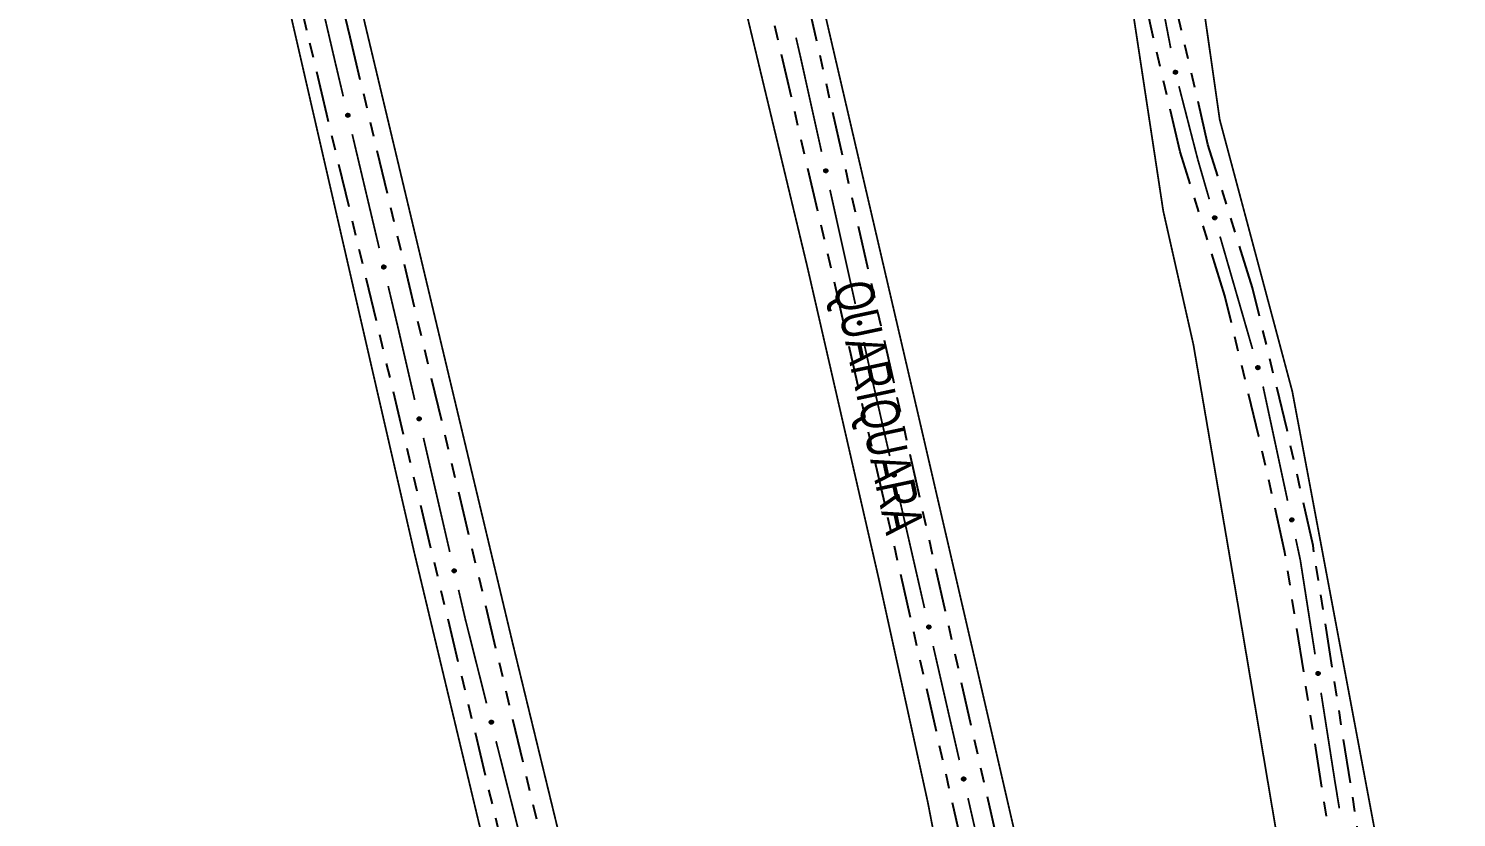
# Model space of a CAD drawing. Extents: x 212200 to 214553, y 4880545 to 4882659.
# Drawn here: x 213276.2 to 213422.7, y 4881855.7 to 4881936.7 of the extents above; entities that cross this region are included whole.
import ezdxf

# ---------------------------------------------------------------- set-up
doc = ezdxf.new("R2010")
doc.units = 0
doc.header["$LTSCALE"] = 1.5
doc.header["$MEASUREMENT"] = 0
doc.linetypes.add('TRACO_12', pattern=[2.5, 2, -0.5])
doc.linetypes.add('TRACO_25', pattern=[8, 3, -1, 1, -1, 1, -1])
for name, color, linetype in [('RU-QUADRA', 210, 'CONTINUOUS'), ('SV-EIXO-RUA-N-PAV', 6, 'CONTINUOUS'), ('SV-RUA-NAO-PAV', 7, 'CONTINUOUS'), ('SV-TXT-RUA-N-PAV', 7, 'CONTINUOUS')]:
    doc.layers.add(name, color=color, linetype=linetype)
doc.styles.add('ARIAL', font='ARIAL.SHX')

msp = doc.modelspace()

# ---------------------------------------------------------------- linework, layer by layer
at = {"layer": 'RU-QUADRA', "linetype": 'Continuous', "const_width": 0.18, "flags": 128}
msp.add_lwpolyline([(213589.483479, 4882129.917046), (213611.222499, 4882076.068097), (213645.127392, 4881970.364606), (213677.320817, 4881867.484334), (213699.574662, 4881811.211047), (213523.77, 4881775.09), (213487.36, 4881768.02), (213476.5, 4881765.91), (213448.68, 4881760.51), (213438.9, 4881758.61), (213426.44, 4881757.34), (213420.13, 4881796.67), (213418.11, 4881834.36), (213405.88, 4881899.45), (213398.99, 4881925.25), (213398.44, 4881927.31), (213392.77, 4881966.88), (213383.49, 4882024.07), (213380.17, 4882042.2), (213377.26, 4882058.16), (213375.61, 4882067.16), (213369.86, 4882089.67), (213429.802243, 4882111.445881)], dxfattribs=at)
at = {"layer": 'RU-QUADRA', "linetype": 'TRACO_12', "const_width": 0.18, "flags": 128}
for points in [[(213344.778858, 4881366.276218), (213378.799979, 4881374.044821), (213396.852874, 4881374.817639), (213478.953712, 4881379.8545), (213474.924223, 4881403.024061), (213469.887362, 4881436.771031), (213458.302581, 4881503.257599), (213447.725172, 4881582.840006), (213445.041887, 4881600.656325), (213445.947015, 4881606.268115), (213445.584964, 4881615.500416), (213443.050607, 4881628.172201), (213439.430097, 4881641.206037), (213436.352663, 4881654.511412), (213432.913179, 4881676.415497), (213424.04, 4881720.13), (213420.06, 4881746.92), (213416.62, 4881769.64), (213413.91, 4881786.3), (213411.55, 4881800.33), (213411.19, 4881811.19), (213409.741914, 4881822.774616), (213409.02, 4881829.83), (213406.81, 4881839.02), (213400.09, 4881878.83), (213395.74, 4881904.23), (213392.64, 4881917.97), (213389.95, 4881935.66), (213384.95, 4881968.42), (213379.07, 4882006.96), (213374.51, 4882036.01), (213370.41, 4882056.76), (213364.068246, 4882088.857105), (213326.173552, 4882079.914974), (213344.45, 4881998.51), (213356.54, 4881944.19), (213367.46, 4881897.23), (213373.36, 4881871.74), (213382.04, 4881834.04), (213383.15, 4881828.27), (213375.44, 4881824.4), (213367.96, 4881822.45), (213351.54, 4881818.46), (213345.05, 4881817.69), (213342.628249, 4881816.344882), (213341.223762, 4881814.35693), (213342.83, 4881805.84), (213357.5, 4881752.05), (213364.62, 4881726.72), (213382.045012, 4881666.64012), (213390.19116, 4881636.318349), (213401.414741, 4881597.759917), (213405.397302, 4881591.967101), (213408.941341, 4881583.847378), (213407.430283, 4881579.314203), (213301.152511, 4881554.633584), (213317.361297, 4881478.650507), (213322.418793, 4881457.280693)], [(213330.211244, 4881822.607145), (213315.8, 4881882.9), (213300.36, 4881950.1), (213296.01, 4881967.53), (213284.6, 4882016.05), (213272.795043, 4882067.308442), (213249.59873, 4882063.602054), (213224.35807, 4882059.569014), (213234.15, 4882016.92), (213241.13, 4881986.55), (213248.15, 4881956.7), (213255.98, 4881923.41), (213260.66, 4881903.55), (213270.48, 4881861.82), (213284.35493, 4881810.047881), (213305.973968, 4881815.968968)]]:
    msp.add_lwpolyline(points, close=True, dxfattribs=at)
at = {"layer": 'RU-QUADRA', "linetype": 'Continuous', "const_width": 0.18, "flags": 128}
msp.add_lwpolyline([(213317.490828, 4882078.238887), (213327.85, 4882035.26), (213330.85, 4882022.05), (213334.22, 4882007.61), (213336.97, 4881995.77), (213347.94, 4881946.37), (213356.11, 4881912.29), (213363.43, 4881880.32), (213368.5, 4881857.22), (213371.04, 4881843.98), (213370.76, 4881833.56), (213340.618665, 4881826.51971), (213335.83, 4881832.72), (213325.97, 4881873.28), (213310.76, 4881937.08), (213299.21, 4881987.68), (213296.45, 4881999.04), (213292.95, 4882013.45), (213289.84, 4882026.22), (213278.68, 4882068.25), (213304.55, 4882075.91)], close=True, dxfattribs=at)
at = {"layer": 'SV-EIXO-RUA-N-PAV', "const_width": 0.18}
for points in [[(213305.779821, 4881941.399981), (213307.594859, 4881933.608599)], [(213392.021277, 4881941.854685), (213393.406435, 4881934.665053)], [(213354.967554, 4881935.741331), (213355.192148, 4881934.766878)], [(213355.192148, 4881934.766878), (213355.416285, 4881933.794414)], [(213307.594859, 4881933.608599), (213307.720586, 4881933.068894)], [(213307.720586, 4881933.068894), (213308.514099, 4881929.71566)], [(213355.416285, 4881933.794414), (213357.583333, 4881924.029953)], [(213394.251692, 4881930.757188), (213395.996778, 4881923.9782)], [(213309.435225, 4881925.823164), (213312.1986, 4881914.145674)], [(213395.996778, 4881923.9782), (213396.191489, 4881923.22182)], [(213396.191489, 4881923.22182), (213397.361935, 4881919.168466)], [(213358.449975, 4881920.124965), (213361.049902, 4881908.410001)], [(213398.471635, 4881915.325477), (213401.800736, 4881903.79651)], [(213313.119725, 4881910.253178), (213314.04085, 4881906.360681)], [(213314.04085, 4881906.360681), (213314.161425, 4881905.851156)], [(213314.161425, 4881905.851156), (213315.842565, 4881898.566215)], [(213361.916544, 4881904.505013), (213362.133205, 4881903.528766)], [(213362.133205, 4881903.528766), (213362.348391, 4881902.559161)], [(213362.348391, 4881902.559161), (213364.579886, 4881892.804339)], [(213402.883957, 4881899.946864), (213405.402215, 4881888.214074)], [(213316.742003, 4881894.66865), (213319.440317, 4881882.975956)], [(213365.471878, 4881888.905063), (213367.924853, 4881878.182055)], [(213406.241634, 4881884.303143), (213406.661343, 4881882.347678)], [(213406.661343, 4881882.347678), (213406.705749, 4881882.140788)], [(213406.705749, 4881882.140788), (213408.216851, 4881872.469733)], [(213320.339755, 4881879.078391), (213321.014334, 4881876.155218)], [(213367.924853, 4881878.182055), (213368.057184, 4881877.603581)], [(213368.057184, 4881877.603581), (213368.147872, 4881877.207241)], [(213321.014334, 4881876.155218), (213321.017801, 4881876.140191)], [(213321.017801, 4881876.140191), (213323.213019, 4881867.42792)], [(213369.040068, 4881873.308012), (213371.716658, 4881861.610325)], [(213408.834359, 4881868.517685), (213410.223751, 4881859.625577)], [(213324.190346, 4881863.549153), (213327.122327, 4881851.912853)], [(213410.223751, 4881859.625577), (213410.254866, 4881859.426437)], [(213410.254866, 4881859.426437), (213410.707284, 4881856.664806)], [(213372.608854, 4881857.711096), (213373.501051, 4881853.811867)]]:
    msp.add_lwpolyline(points, dxfattribs=at)
at = {"layer": 'SV-EIXO-RUA-N-PAV'}
for points in [[(213393.955349, 4881932.349928), (213393.99781, 4881932.325657), (213394.02934, 4881932.296115), (213394.048546, 4881932.263906), (213394.058097, 4881932.231018), (213394.064078, 4881932.196272), (213394.062379, 4881932.159911), (213394.051554, 4881932.119971), (213394.027506, 4881932.077206), (213393.99512, 4881932.046895), (213393.96455, 4881932.026376), (213393.93083, 4881932.014443), (213393.896979, 4881932.009198), (213393.859267, 4881932.012212), (213393.818899, 4881932.023577), (213393.776482, 4881932.048799), (213393.745769, 4881932.077974), (213393.72801, 4881932.109615), (213393.716228, 4881932.143591), (213393.710547, 4881932.179137), (213393.712421, 4881932.214821), (213393.723937, 4881932.255444), (213393.749386, 4881932.29698), (213393.778134, 4881932.327944), (213393.809518, 4881932.346143), (213393.843228, 4881932.356989), (213393.878005, 4881932.363412), (213393.914628, 4881932.363226), (213393.955349, 4881932.349928)], [(213309.048697, 4881927.93458), (213309.090675, 4881927.909482), (213309.12162, 4881927.879328), (213309.140192, 4881927.846749), (213309.149096, 4881927.813681), (213309.154395, 4881927.778824), (213309.151985, 4881927.742503), (213309.14038, 4881927.702783), (213309.115499, 4881927.660497), (213309.082525, 4881927.630827), (213309.051559, 4881927.61091), (213309.017612, 4881927.59964), (213308.983665, 4881927.59506), (213308.946019, 4881927.598811), (213308.905881, 4881927.610965), (213308.863966, 4881927.637013), (213308.833831, 4881927.666783), (213308.816695, 4881927.698767), (213308.805581, 4881927.732967), (213308.800597, 4881927.768617), (213308.803169, 4881927.804257), (213308.815479, 4881927.844647), (213308.841736, 4881927.885677), (213308.871086, 4881927.916072), (213308.90282, 4881927.933653), (213308.936736, 4881927.943837), (213308.971632, 4881927.949577), (213309.008244, 4881927.948673), (213309.048697, 4881927.93458)], [(213358.09299, 4881922.241576), (213358.134613, 4881922.215894), (213358.165134, 4881922.185311), (213358.183248, 4881922.152475), (213358.19169, 4881922.119286), (213358.196501, 4881922.084359), (213358.193583, 4881922.048075), (213358.181424, 4881922.008521), (213358.155955, 4881921.966587), (213358.12257, 4881921.93738), (213358.091329, 4881921.917898), (213358.057228, 4881921.907103), (213358.023219, 4881921.902998), (213357.98563, 4881921.907275), (213357.945666, 4881921.919988), (213357.904119, 4881921.946619), (213357.874403, 4881921.976808), (213357.857715, 4881922.009028), (213357.84708, 4881922.04338), (213357.842595, 4881922.079096), (213357.845665, 4881922.114697), (213357.858538, 4881922.154911), (213357.885366, 4881922.19557), (213357.915137, 4881922.225552), (213357.947114, 4881922.242687), (213357.98117, 4881922.252396), (213358.016142, 4881922.257648), (213358.052738, 4881922.256234), (213358.09299, 4881922.241576)], [(213397.982684, 4881917.415551), (213398.025835, 4881917.392529), (213398.058213, 4881917.363918), (213398.07835, 4881917.332283), (213398.088855, 4881917.299688), (213398.095846, 4881917.265131), (213398.095208, 4881917.228735), (213398.085552, 4881917.188497), (213398.062761, 4881917.145049), (213398.031272, 4881917.113807), (213398.001314, 4881917.092405), (213397.967956, 4881917.079494), (213397.934272, 4881917.073265), (213397.896488, 4881917.075178), (213397.855806, 4881917.085361), (213397.812672, 4881917.109336), (213397.781122, 4881917.137603), (213397.762448, 4881917.168713), (213397.74968, 4881917.202331), (213397.742966, 4881917.237696), (213397.743798, 4881917.273419), (213397.754125, 4881917.314361), (213397.778352, 4881917.356621), (213397.806185, 4881917.388411), (213397.837025, 4881917.407517), (213397.870405, 4881917.419341), (213397.90498, 4881917.426775), (213397.941592, 4881917.427657), (213397.982684, 4881917.415551)], [(213312.733198, 4881912.364594), (213312.775175, 4881912.339497), (213312.806121, 4881912.309342), (213312.824692, 4881912.276763), (213312.833597, 4881912.243695), (213312.838896, 4881912.208839), (213312.836485, 4881912.172517), (213312.82488, 4881912.132797), (213312.799999, 4881912.090511), (213312.767025, 4881912.060841), (213312.73606, 4881912.040925), (213312.702112, 4881912.029654), (213312.668165, 4881912.025074), (213312.630519, 4881912.028825), (213312.590382, 4881912.040979), (213312.548467, 4881912.067027), (213312.518331, 4881912.096798), (213312.501196, 4881912.128781), (213312.490081, 4881912.162981), (213312.485098, 4881912.198631), (213312.48767, 4881912.234271), (213312.499979, 4881912.274662), (213312.526237, 4881912.315691), (213312.555586, 4881912.346086), (213312.587321, 4881912.363667), (213312.621237, 4881912.373851), (213312.656133, 4881912.379591), (213312.692745, 4881912.378688), (213312.733198, 4881912.364594)], [(213361.559559, 4881906.621624), (213361.601182, 4881906.595942), (213361.631703, 4881906.565359), (213361.649817, 4881906.532524), (213361.658259, 4881906.499334), (213361.66307, 4881906.464407), (213361.660152, 4881906.428123), (213361.647993, 4881906.388569), (213361.622524, 4881906.346635), (213361.589139, 4881906.317428), (213361.557898, 4881906.297946), (213361.523796, 4881906.287151), (213361.489788, 4881906.283046), (213361.452199, 4881906.287323), (213361.412235, 4881906.300036), (213361.370688, 4881906.326668), (213361.340972, 4881906.356856), (213361.324284, 4881906.389076), (213361.313649, 4881906.423428), (213361.309164, 4881906.459144), (213361.312234, 4881906.494745), (213361.325107, 4881906.534959), (213361.351935, 4881906.575618), (213361.381706, 4881906.6056), (213361.413683, 4881906.622735), (213361.447739, 4881906.632444), (213361.482711, 4881906.637696), (213361.519307, 4881906.636282), (213361.559559, 4881906.621624)], [(213402.421485, 4881902.043595), (213402.464636, 4881902.020572), (213402.497014, 4881901.991962), (213402.517151, 4881901.960326), (213402.527656, 4881901.927731), (213402.534647, 4881901.893174), (213402.534009, 4881901.856779), (213402.524353, 4881901.816541), (213402.501562, 4881901.773092), (213402.470074, 4881901.74185), (213402.440115, 4881901.720449), (213402.406758, 4881901.707538), (213402.373074, 4881901.701309), (213402.33529, 4881901.703222), (213402.294608, 4881901.713405), (213402.251473, 4881901.73738), (213402.219923, 4881901.765646), (213402.201249, 4881901.796757), (213402.188482, 4881901.830374), (213402.181767, 4881901.86574), (213402.182599, 4881901.901463), (213402.192926, 4881901.942405), (213402.217153, 4881901.984665), (213402.244986, 4881902.016454), (213402.275827, 4881902.03556), (213402.309206, 4881902.047385), (213402.343781, 4881902.054818), (213402.380394, 4881902.0557), (213402.421485, 4881902.043595)], [(213316.367238, 4881896.782186), (213316.409075, 4881896.756855), (213316.439852, 4881896.726529), (213316.458242, 4881896.693847), (213316.466962, 4881896.66073), (213316.472067, 4881896.625845), (213316.469454, 4881896.589537), (213316.457628, 4881896.549883), (213316.432512, 4881896.507736), (213316.399374, 4881896.478249), (213316.368297, 4881896.458506), (213316.334288, 4881896.447425), (213316.300316, 4881896.443033), (213316.262691, 4881896.446994), (213316.222622, 4881896.459371), (213316.180853, 4881896.485652), (213316.150884, 4881896.51559), (213316.133926, 4881896.547669), (213316.123003, 4881896.58193), (213316.118218, 4881896.617607), (213316.120988, 4881896.653233), (213316.133522, 4881896.693554), (213316.160008, 4881896.734436), (213316.189526, 4881896.764668), (213316.221358, 4881896.782071), (213316.25533, 4881896.792066), (213316.290258, 4881896.797612), (213316.326864, 4881896.796505), (213316.367238, 4881896.782186)], [(213365.10115, 4881891.019311), (213365.142939, 4881890.9939), (213365.173658, 4881890.963515), (213365.191986, 4881890.930798), (213365.200642, 4881890.897665), (213365.205681, 4881890.862769), (213365.202998, 4881890.826467), (213365.191097, 4881890.786835), (213365.1659, 4881890.744736), (213365.132706, 4881890.715313), (213365.101592, 4881890.695629), (213365.067561, 4881890.684613), (213365.03358, 4881890.680286), (213364.995964, 4881890.684319), (213364.955918, 4881890.696773), (213364.914199, 4881890.723134), (213364.884287, 4881890.753129), (213364.867391, 4881890.785239), (213364.856533, 4881890.819521), (213364.851816, 4881890.855208), (213364.854655, 4881890.890828), (213364.867266, 4881890.931125), (213364.893829, 4881890.971957), (213364.923405, 4881891.002132), (213364.95527, 4881891.019474), (213364.989262, 4881891.029405), (213365.0242, 4881891.034884), (213365.060804, 4881891.033707), (213365.10115, 4881891.019311)], [(213405.899402, 4881886.422191), (213405.940845, 4881886.396219), (213405.971152, 4881886.365424), (213405.989037, 4881886.332463), (213405.997247, 4881886.299216), (213406.001815, 4881886.264256), (213405.998645, 4881886.227993), (213405.98621, 4881886.188525), (213405.960449, 4881886.146769), (213405.926862, 4881886.117795), (213405.895486, 4881886.098532), (213405.86131, 4881886.087975), (213405.827274, 4881886.084106), (213405.789715, 4881886.088645), (213405.749841, 4881886.101637), (213405.708481, 4881886.128556), (213405.678975, 4881886.158951), (213405.662513, 4881886.191287), (213405.652117, 4881886.225712), (213405.647881, 4881886.261459), (213405.651199, 4881886.297037), (213405.664351, 4881886.337161), (213405.691462, 4881886.377631), (213405.721441, 4881886.407406), (213405.753537, 4881886.424318), (213405.787659, 4881886.433789), (213405.822668, 4881886.438797), (213405.859253, 4881886.437128), (213405.899402, 4881886.422191)], [(213319.96499, 4881881.191927), (213320.006827, 4881881.166596), (213320.037604, 4881881.13627), (213320.055994, 4881881.103588), (213320.064714, 4881881.070471), (213320.069819, 4881881.035586), (213320.067206, 4881880.999278), (213320.05538, 4881880.959624), (213320.030264, 4881880.917477), (213319.997126, 4881880.88799), (213319.966049, 4881880.868247), (213319.93204, 4881880.857166), (213319.898068, 4881880.852774), (213319.860443, 4881880.856735), (213319.820374, 4881880.869112), (213319.778605, 4881880.895393), (213319.748636, 4881880.925331), (213319.731678, 4881880.957409), (213319.720755, 4881880.99167), (213319.71597, 4881881.027348), (213319.71874, 4881881.062973), (213319.731274, 4881881.103294), (213319.75776, 4881881.144177), (213319.787278, 4881881.174409), (213319.81911, 4881881.191812), (213319.853082, 4881881.201807), (213319.88801, 4881881.207353), (213319.924616, 4881881.206246), (213319.96499, 4881881.191927)], [(213368.66923, 4881875.42224), (213368.71102, 4881875.396831), (213368.741741, 4881875.366448), (213368.76007, 4881875.333732), (213368.768728, 4881875.300599), (213368.773769, 4881875.265704), (213368.771088, 4881875.229402), (213368.759188, 4881875.189769), (213368.733994, 4881875.147669), (213368.700801, 4881875.118244), (213368.669688, 4881875.098558), (213368.635658, 4881875.08754), (213368.601678, 4881875.083212), (213368.564061, 4881875.087243), (213368.524015, 4881875.099694), (213368.482295, 4881875.126053), (213368.452381, 4881875.156046), (213368.435483, 4881875.188156), (213368.424623, 4881875.222437), (213368.419904, 4881875.258124), (213368.422741, 4881875.293744), (213368.43535, 4881875.334042), (213368.461912, 4881875.374875), (213368.491486, 4881875.405052), (213368.52335, 4881875.422396), (213368.557341, 4881875.432328), (213368.592279, 4881875.437809), (213368.628883, 4881875.436634), (213368.66923, 4881875.42224)], [(213408.612185, 4881870.652661), (213408.652097, 4881870.624394), (213408.68062, 4881870.591938), (213408.696618, 4881870.558021), (213408.702939, 4881870.524363), (213408.705529, 4881870.489202), (213408.700318, 4881870.453175), (213408.685677, 4881870.414471), (213408.657602, 4881870.374235), (213408.622434, 4881870.347201), (213408.590021, 4881870.329738), (213408.555305, 4881870.321126), (213408.521105, 4881870.319183), (213408.483862, 4881870.325833), (213408.444784, 4881870.341053), (213408.405007, 4881870.370262), (213408.377263, 4881870.402273), (213408.362651, 4881870.435485), (213408.354213, 4881870.470442), (213408.352, 4881870.506371), (213408.357319, 4881870.541705), (213408.372714, 4881870.581023), (213408.402064, 4881870.6199), (213408.433675, 4881870.647936), (213408.466673, 4881870.663011), (213408.501275, 4881870.670543), (213408.53651, 4881870.673569), (213408.572943, 4881870.669839), (213408.612185, 4881870.652661)], [(213323.773321, 4881865.654759), (213323.815658, 4881865.63027), (213323.847036, 4881865.600567), (213323.866077, 4881865.56826), (213323.875458, 4881865.535324), (213323.881261, 4881865.500548), (213323.879376, 4881865.464195), (213323.868347, 4881865.424312), (213323.84408, 4881865.38167), (213323.811539, 4881865.351526), (213323.780864, 4881865.331164), (213323.747084, 4881865.319404), (213323.713206, 4881865.314333), (213323.67551, 4881865.31754), (213323.635201, 4881865.329112), (213323.592914, 4881865.35455), (213323.562351, 4881865.383882), (213323.544754, 4881865.415614), (213323.533147, 4881865.44965), (213323.527648, 4881865.485224), (213323.529704, 4881865.520898), (213323.541428, 4881865.561462), (213323.567089, 4881865.602867), (213323.595996, 4881865.633684), (213323.627473, 4881865.651721), (213323.661238, 4881865.662395), (213323.696048, 4881865.668639), (213323.732669, 4881865.668265), (213323.773321, 4881865.654759)], [(213372.238015, 4881859.825325), (213372.279806, 4881859.799916), (213372.310526, 4881859.769533), (213372.328855, 4881859.736817), (213372.337514, 4881859.703684), (213372.342554, 4881859.668789), (213372.339874, 4881859.632486), (213372.327974, 4881859.592854), (213372.30278, 4881859.550753), (213372.269587, 4881859.521328), (213372.238474, 4881859.501643), (213372.204444, 4881859.490625), (213372.170464, 4881859.486296), (213372.132847, 4881859.490328), (213372.092801, 4881859.502779), (213372.05108, 4881859.529137), (213372.021167, 4881859.559131), (213372.004269, 4881859.591241), (213371.993409, 4881859.625522), (213371.98869, 4881859.661209), (213371.991527, 4881859.696829), (213372.004136, 4881859.737126), (213372.030697, 4881859.77796), (213372.060271, 4881859.808136), (213372.092136, 4881859.82548), (213372.126127, 4881859.835412), (213372.161064, 4881859.840893), (213372.197668, 4881859.839718), (213372.238015, 4881859.825325)]]:
    msp.add_lwpolyline(points, close=True, dxfattribs=at)
for points in [[(213393.710547, 4881932.179137), (213393.745769, 4881932.077974)], [(213393.712421, 4881932.214821), (213393.776482, 4881932.048799)], [(213393.713182, 4881932.192934), (213393.759053, 4881932.069478)], [(213393.721856, 4881932.230393), (213393.795307, 4881932.043585)], [(213393.723937, 4881932.255444), (213393.818899, 4881932.023577)], [(213393.7391, 4881932.272875), (213393.837829, 4881932.020715)], [(213393.749386, 4881932.29698), (213393.859267, 4881932.012212)], [(213393.763331, 4881932.310111), (213393.875928, 4881932.015024)], [(213393.778134, 4881932.327944), (213393.896979, 4881932.009198)], [(213393.793946, 4881932.333491), (213393.912667, 4881932.014618)], [(213393.809518, 4881932.346143), (213393.93083, 4881932.014443)], [(213393.826603, 4881932.348943), (213393.944721, 4881932.021461)], [(213393.843228, 4881932.356989), (213393.96455, 4881932.026376)], [(213393.862622, 4881932.356806), (213393.980322, 4881932.041898)], [(213393.878005, 4881932.363412), (213393.99512, 4881932.046895)], [(213393.897359, 4881932.358703), (213394.010597, 4881932.066599)], [(213393.914628, 4881932.363226), (213394.027506, 4881932.077206)], [(213393.933456, 4881932.355314), (213394.03683, 4881932.101532)], [(213393.955349, 4881932.349928), (213394.051554, 4881932.119971)], [(213393.977941, 4881932.335768), (213394.054715, 4881932.146998)], [(213393.99781, 4881932.325657), (213394.062379, 4881932.159911)], [(213394.015857, 4881932.308894), (213394.060066, 4881932.186419)], [(213394.02934, 4881932.296115), (213394.064078, 4881932.196272)], [(213308.800597, 4881927.768617), (213308.833831, 4881927.666783)], [(213308.803169, 4881927.804257), (213308.863966, 4881927.637013)], [(213308.803501, 4881927.78236), (213308.846945, 4881927.658029)], [(213308.812908, 4881927.819641), (213308.882686, 4881927.631431)], [(213308.815479, 4881927.844647), (213308.905881, 4881927.610965)], [(213308.830981, 4881927.861778), (213308.924751, 4881927.607733)], [(213308.841736, 4881927.885677), (213308.946019, 4881927.598811)], [(213308.855936, 4881927.898532), (213308.962732, 4881927.601296)], [(213308.871086, 4881927.916072), (213308.983665, 4881927.59506)], [(213308.887004, 4881927.921308), (213308.999455, 4881927.600171)], [(213308.90282, 4881927.933653), (213309.017612, 4881927.59964)], [(213308.919957, 4881927.936117), (213309.031638, 4881927.606385)], [(213308.936736, 4881927.943837), (213309.051559, 4881927.61091)], [(213308.956123, 4881927.943273), (213309.067632, 4881927.62612)], [(213308.971632, 4881927.949577), (213309.082525, 4881927.630827)], [(213308.99089, 4881927.94449), (213309.098385, 4881927.650224)], [(213309.008244, 4881927.948673), (213309.115499, 4881927.660497)], [(213309.026914, 4881927.940395), (213309.125297, 4881927.684637)], [(213309.048697, 4881927.93458), (213309.14038, 4881927.702783)], [(213309.071007, 4881927.91998), (213309.144069, 4881927.729743)], [(213309.090675, 4881927.909482), (213309.151985, 4881927.742503)], [(213309.10839, 4881927.892369), (213309.150192, 4881927.769051)], [(213309.12162, 4881927.879328), (213309.154395, 4881927.778824)], [(213357.885366, 4881922.19557), (213357.98563, 4881921.907275)], [(213357.899744, 4881922.208225), (213358.002376, 4881921.909526)], [(213357.915137, 4881922.225552), (213358.023219, 4881921.902998)], [(213357.931127, 4881922.230565), (213358.03908, 4881921.907888)], [(213357.947114, 4881922.242687), (213358.057228, 4881921.907103)], [(213357.964283, 4881922.244912), (213358.071346, 4881921.913651)], [(213357.98117, 4881922.252396), (213358.091329, 4881921.917898)], [(213358.000546, 4881922.251562), (213358.107612, 4881921.932882)], [(213358.016142, 4881922.257648), (213358.12257, 4881921.93738)], [(213358.035327, 4881922.252293), (213358.1387, 4881921.956554)], [(213358.052738, 4881922.256234), (213358.155955, 4881921.966587)], [(213358.071291, 4881922.247695), (213358.16609, 4881921.990587)], [(213358.09299, 4881922.241576), (213358.181424, 4881922.008521)], [(213358.115094, 4881922.226666), (213358.18549, 4881922.035426)], [(213358.134613, 4881922.215894), (213358.193583, 4881922.048075)], [(213358.152087, 4881922.198535), (213358.192161, 4881922.074645)], [(213358.165134, 4881922.185311), (213358.196501, 4881922.084359)], [(213357.842595, 4881922.079096), (213357.874403, 4881921.976808)], [(213357.845665, 4881922.114697), (213357.904119, 4881921.946619)], [(213357.845691, 4881922.092798), (213357.887393, 4881921.967871)], [(213357.855617, 4881922.129944), (213357.922758, 4881921.940777)], [(213357.858538, 4881922.154911), (213357.945666, 4881921.919988)], [(213357.874277, 4881922.171823), (213357.964489, 4881921.916493)], [(213397.742966, 4881917.237696), (213397.781122, 4881917.137603)], [(213397.743798, 4881917.273419), (213397.812672, 4881917.109336)], [(213397.745196, 4881917.251564), (213397.794647, 4881917.129498)], [(213397.752775, 4881917.28926), (213397.831641, 4881917.104673)], [(213397.754125, 4881917.314361), (213397.855806, 4881917.085361)], [(213397.768773, 4881917.332227), (213397.874811, 4881917.083053)], [(213397.778352, 4881917.356621), (213397.896488, 4881917.075178)], [(213397.791908, 4881917.370153), (213397.91306, 4881917.078474)], [(213397.806185, 4881917.388411), (213397.934272, 4881917.073265)], [(213397.821829, 4881917.394416), (213397.949795, 4881917.07914)], [(213397.837025, 4881917.407517), (213397.967956, 4881917.079494)], [(213397.854021, 4881917.410813), (213397.981637, 4881917.086914)], [(213397.870405, 4881917.419341), (213398.001314, 4881917.092405)], [(213397.889796, 4881917.419723), (213398.016626, 4881917.10838)], [(213397.90498, 4881917.426775), (213398.031272, 4881917.113807)], [(213397.924463, 4881917.422632), (213398.046169, 4881917.133954)], [(213397.941592, 4881917.427657), (213398.062761, 4881917.145049)], [(213397.960644, 4881917.420297), (213398.071372, 4881917.169637)], [(213397.982684, 4881917.415551), (213398.085552, 4881917.188497)], [(213398.005679, 4881917.402056), (213398.087924, 4881917.215604)], [(213398.025835, 4881917.392529), (213398.095208, 4881917.228735)], [(213398.044362, 4881917.376299), (213398.092123, 4881917.255164)], [(213398.058213, 4881917.363918), (213398.095846, 4881917.265131)], [(213312.485098, 4881912.198631), (213312.518331, 4881912.096798)], [(213312.48767, 4881912.234271), (213312.548467, 4881912.067027)], [(213312.488002, 4881912.212374), (213312.531446, 4881912.088043)], [(213312.497408, 4881912.249656), (213312.567186, 4881912.061446)], [(213312.499979, 4881912.274662), (213312.590382, 4881912.040979)], [(213312.515481, 4881912.291792), (213312.609251, 4881912.037747)], [(213312.526237, 4881912.315691), (213312.630519, 4881912.028825)], [(213312.540436, 4881912.328546), (213312.647232, 4881912.03131)], [(213312.555586, 4881912.346086), (213312.668165, 4881912.025074)], [(213312.571504, 4881912.351322), (213312.683956, 4881912.030185)], [(213312.587321, 4881912.363667), (213312.702112, 4881912.029654)], [(213312.604457, 4881912.366131), (213312.716138, 4881912.036399)], [(213312.621237, 4881912.373851), (213312.73606, 4881912.040925)], [(213312.640623, 4881912.373288), (213312.752132, 4881912.056134)], [(213312.656133, 4881912.379591), (213312.767025, 4881912.060841)], [(213312.675391, 4881912.374504), (213312.782886, 4881912.080238)], [(213312.692745, 4881912.378688), (213312.799999, 4881912.090511)], [(213312.711415, 4881912.370409), (213312.809797, 4881912.114651)], [(213312.733198, 4881912.364594), (213312.82488, 4881912.132797)], [(213312.755508, 4881912.349994), (213312.82857, 4881912.159757)], [(213312.775175, 4881912.339497), (213312.836485, 4881912.172517)], [(213312.79289, 4881912.322383), (213312.834692, 4881912.199066)], [(213312.806121, 4881912.309342), (213312.838896, 4881912.208839)], [(213361.309164, 4881906.459144), (213361.340972, 4881906.356856)], [(213361.312234, 4881906.494745), (213361.370688, 4881906.326668)], [(213361.31226, 4881906.472846), (213361.353962, 4881906.347919)], [(213361.322186, 4881906.509992), (213361.389327, 4881906.320825)], [(213361.325107, 4881906.534959), (213361.412235, 4881906.300036)], [(213361.340846, 4881906.551871), (213361.431058, 4881906.296541)], [(213361.351935, 4881906.575618), (213361.452199, 4881906.287323)], [(213361.366313, 4881906.588273), (213361.468945, 4881906.289574)], [(213361.381706, 4881906.6056), (213361.489788, 4881906.283046)], [(213361.397696, 4881906.610613), (213361.505649, 4881906.287936)], [(213361.413683, 4881906.622735), (213361.523796, 4881906.287151)], [(213361.430852, 4881906.62496), (213361.537915, 4881906.293699)], [(213361.447739, 4881906.632444), (213361.557898, 4881906.297946)], [(213361.467115, 4881906.63161), (213361.574181, 4881906.31293)], [(213361.482711, 4881906.637696), (213361.589139, 4881906.317428)], [(213361.501896, 4881906.632341), (213361.605269, 4881906.336602)], [(213361.519307, 4881906.636282), (213361.622524, 4881906.346635)], [(213361.53786, 4881906.627743), (213361.632659, 4881906.370635)], [(213361.559559, 4881906.621624), (213361.647993, 4881906.388569)], [(213361.581663, 4881906.606714), (213361.652059, 4881906.415474)], [(213361.601182, 4881906.595942), (213361.660152, 4881906.428123)], [(213361.618656, 4881906.578583), (213361.65873, 4881906.454693)], [(213361.631703, 4881906.565359), (213361.66307, 4881906.464407)], [(213402.181767, 4881901.86574), (213402.219923, 4881901.765646)], [(213402.182599, 4881901.901463), (213402.251473, 4881901.73738)], [(213402.183998, 4881901.879608), (213402.233448, 4881901.757541)], [(213402.191576, 4881901.917303), (213402.270442, 4881901.732717)], [(213402.192926, 4881901.942405), (213402.294608, 4881901.713405)], [(213402.207575, 4881901.96027), (213402.313613, 4881901.711096)], [(213402.217153, 4881901.984665), (213402.33529, 4881901.703222)], [(213402.230709, 4881901.998197), (213402.351862, 4881901.706518)], [(213402.244986, 4881902.016454), (213402.373074, 4881901.701309)], [(213402.26063, 4881902.02246), (213402.388596, 4881901.707184)], [(213402.275827, 4881902.03556), (213402.406758, 4881901.707538)], [(213402.292823, 4881902.038857), (213402.420438, 4881901.714958)], [(213402.309206, 4881902.047385), (213402.440115, 4881901.720449)], [(213402.328597, 4881902.047767), (213402.455428, 4881901.736424)], [(213402.343781, 4881902.054818), (213402.470074, 4881901.74185)], [(213402.363264, 4881902.050676), (213402.48497, 4881901.761998)], [(213402.380394, 4881902.0557), (213402.501562, 4881901.773092)], [(213402.399445, 4881902.048341), (213402.510173, 4881901.797681)], [(213402.421485, 4881902.043595), (213402.524353, 4881901.816541)], [(213402.44448, 4881902.030099), (213402.526725, 4881901.843648)], [(213402.464636, 4881902.020572), (213402.534009, 4881901.856779)], [(213402.483164, 4881902.004342), (213402.530925, 4881901.883208)], [(213402.497014, 4881901.991962), (213402.534647, 4881901.893174)], [(213316.118218, 4881896.617607), (213316.150884, 4881896.51559)], [(213316.120988, 4881896.653233), (213316.180853, 4881896.485652)], [(213316.121198, 4881896.631334), (213316.163949, 4881896.506763)], [(213316.130812, 4881896.668562), (213316.199541, 4881896.479967)], [(213316.133522, 4881896.693554), (213316.222622, 4881896.459371)], [(213316.149119, 4881896.710597), (213316.241474, 4881896.456034)], [(213316.160008, 4881896.734436), (213316.262691, 4881896.446994)], [(213316.174279, 4881896.747212), (213316.279418, 4881896.449386)], [(213316.189526, 4881896.764668), (213316.300316, 4881896.443033)], [(213316.205473, 4881896.769815), (213316.316135, 4881896.448057)], [(213316.221358, 4881896.782071), (213316.334288, 4881896.447425)], [(213316.238508, 4881896.78444), (213316.348351, 4881896.454091)], [(213316.25533, 4881896.792066), (213316.368297, 4881896.458506)], [(213316.274713, 4881896.791395), (213316.384454, 4881896.473626)], [(213316.290258, 4881896.797612), (213316.399374, 4881896.478249)], [(213316.309487, 4881896.792418), (213316.415342, 4881896.497558)], [(213316.326864, 4881896.796505), (213316.432512, 4881896.507736)], [(213316.345488, 4881896.788122), (213316.442445, 4881896.53182)], [(213316.367238, 4881896.782186), (213316.457628, 4881896.549883)], [(213316.389466, 4881896.767462), (213316.461468, 4881896.576821)], [(213316.409075, 4881896.756855), (213316.469454, 4881896.589537)], [(213316.426694, 4881896.739644), (213316.467809, 4881896.616095)], [(213316.439852, 4881896.726529), (213316.472067, 4881896.625845)], [(213364.851816, 4881890.855208), (213364.884287, 4881890.753129)], [(213364.854655, 4881890.890828), (213364.914199, 4881890.723134)], [(213364.854823, 4881890.868929), (213364.897336, 4881890.744276)], [(213364.864508, 4881890.906139), (213364.932876, 4881890.717412)], [(213364.867266, 4881890.931125), (213364.955918, 4881890.696773)], [(213364.882895, 4881890.948139), (213364.974763, 4881890.6934)], [(213364.893829, 4881890.971957), (213364.995964, 4881890.684319)], [(213364.908125, 4881890.984705), (213365.012695, 4881890.686679)], [(213364.923405, 4881891.002132), (213365.03358, 4881890.680286)], [(213364.939362, 4881891.007249), (213365.049409, 4881890.68528)], [(213364.95527, 4881891.019474), (213365.067561, 4881890.684613)], [(213364.972425, 4881891.021811), (213365.081637, 4881890.691252)], [(213364.989262, 4881891.029405), (213365.101592, 4881890.695629)], [(213365.008643, 4881891.028696), (213365.117778, 4881890.710718)], [(213365.0242, 4881891.034884), (213365.132706, 4881890.715313)], [(213365.043419, 4881891.029653), (213365.14871, 4881890.734591)], [(213365.060804, 4881891.033707), (213365.1659, 4881890.744736)], [(213365.079411, 4881891.025288), (213365.175879, 4881890.768802)], [(213365.10115, 4881891.019311), (213365.191097, 4881890.786835)], [(213365.12335, 4881891.004545), (213365.194988, 4881890.813766)], [(213365.142939, 4881890.9939), (213365.202998, 4881890.826467)], [(213365.160525, 4881890.976655), (213365.201404, 4881890.853028)], [(213365.173658, 4881890.963515), (213365.205681, 4881890.862769)], [(213405.647881, 4881886.261459), (213405.678975, 4881886.158951)], [(213405.651072, 4881886.275138), (213405.691903, 4881886.149924)], [(213405.651199, 4881886.297037), (213405.708481, 4881886.128556)], [(213405.661257, 4881886.312214), (213405.727079, 4881886.122584)], [(213405.664351, 4881886.337161), (213405.749841, 4881886.101637)], [(213405.680208, 4881886.353963), (213405.768639, 4881886.09801)], [(213405.691462, 4881886.377631), (213405.789715, 4881886.088645)], [(213405.705928, 4881886.390186), (213405.806476, 4881886.09078)], [(213405.721441, 4881886.407406), (213405.827274, 4881886.084106)], [(213405.737466, 4881886.412307), (213405.843168, 4881886.088886)], [(213405.753537, 4881886.424318), (213405.86131, 4881886.087975)], [(213405.770721, 4881886.426423), (213405.875474, 4881886.094424)], [(213405.787659, 4881886.433789), (213405.895486, 4881886.098532)], [(213405.80703, 4881886.43282), (213405.911873, 4881886.113401)], [(213405.822668, 4881886.438797), (213405.926862, 4881886.117795)], [(213405.841815, 4881886.433308), (213405.943125, 4881886.136856)], [(213405.859253, 4881886.437128), (213405.960449, 4881886.146769)], [(213405.877745, 4881886.42846), (213405.970751, 4881886.170698)], [(213405.899402, 4881886.422191), (213405.98621, 4881886.188525)], [(213405.921401, 4881886.407127), (213405.990464, 4881886.215401)], [(213405.940845, 4881886.396219), (213405.998645, 4881886.227993)], [(213405.958197, 4881886.378739), (213405.997408, 4881886.254573)], [(213405.971152, 4881886.365424), (213406.001815, 4881886.264256)], [(213319.787278, 4881881.174409), (213319.898068, 4881880.852774)], [(213319.803225, 4881881.179556), (213319.913887, 4881880.857798)], [(213319.81911, 4881881.191812), (213319.93204, 4881880.857166)], [(213319.83626, 4881881.194181), (213319.946103, 4881880.863832)], [(213319.853082, 4881881.201807), (213319.966049, 4881880.868247)], [(213319.872465, 4881881.201136), (213319.982207, 4881880.883366)], [(213319.88801, 4881881.207353), (213319.997126, 4881880.88799)], [(213319.907239, 4881881.202158), (213320.013094, 4881880.907299)], [(213319.924616, 4881881.206246), (213320.030264, 4881880.917477)], [(213319.94324, 4881881.197863), (213320.040197, 4881880.941561)], [(213319.96499, 4881881.191927), (213320.05538, 4881880.959624)], [(213319.987218, 4881881.177203), (213320.05922, 4881880.986562)], [(213320.006827, 4881881.166596), (213320.067206, 4881880.999278)], [(213319.71597, 4881881.027348), (213319.748636, 4881880.925331)], [(213319.71874, 4881881.062973), (213319.778605, 4881880.895393)], [(213319.71895, 4881881.041075), (213319.761701, 4881880.916504)], [(213319.728564, 4881881.078303), (213319.797293, 4881880.889708)], [(213319.731274, 4881881.103294), (213319.820374, 4881880.869112)], [(213319.746871, 4881881.120338), (213319.839226, 4881880.865775)], [(213319.75776, 4881881.144177), (213319.860443, 4881880.856735)], [(213319.772031, 4881881.156953), (213319.87717, 4881880.859127)], [(213320.024446, 4881881.149384), (213320.065561, 4881881.025836)], [(213320.037604, 4881881.13627), (213320.069819, 4881881.035586)], [(213368.432593, 4881875.309055), (213368.500972, 4881875.120332)], [(213368.43535, 4881875.334042), (213368.524015, 4881875.099694)], [(213368.450979, 4881875.351056), (213368.54286, 4881875.096322)], [(213368.461912, 4881875.374875), (213368.564061, 4881875.087243)], [(213368.476206, 4881875.387624), (213368.580792, 4881875.089604)], [(213368.491486, 4881875.405052), (213368.601678, 4881875.083212)], [(213368.507442, 4881875.410169), (213368.617506, 4881875.088206)], [(213368.52335, 4881875.422396), (213368.635658, 4881875.08754)], [(213368.540504, 4881875.424733), (213368.649734, 4881875.09418)], [(213368.557341, 4881875.432328), (213368.669688, 4881875.098558)], [(213368.576722, 4881875.43162), (213368.685873, 4881875.113648)], [(213368.592279, 4881875.437809), (213368.700801, 4881875.118244)], [(213368.611498, 4881875.432579), (213368.716805, 4881875.137523)], [(213368.628883, 4881875.436634), (213368.733994, 4881875.147669)], [(213368.647491, 4881875.428216), (213368.743971, 4881875.171735)], [(213368.66923, 4881875.42224), (213368.759188, 4881875.189769)], [(213368.691431, 4881875.407475), (213368.763078, 4881875.2167)], [(213368.71102, 4881875.396831), (213368.771088, 4881875.229402)], [(213368.728607, 4881875.379587), (213368.769492, 4881875.255962)], [(213368.741741, 4881875.366448), (213368.773769, 4881875.265704)], [(213368.419904, 4881875.258124), (213368.452381, 4881875.156046)], [(213368.422741, 4881875.293744), (213368.482295, 4881875.126053)], [(213368.42291, 4881875.271845), (213368.46543, 4881875.147195)], [(213408.352, 4881870.506371), (213408.377263, 4881870.402273)], [(213408.355957, 4881870.519848), (213408.389661, 4881870.392531)], [(213408.357319, 4881870.541705), (213408.405007, 4881870.370262)], [(213408.368217, 4881870.556291), (213408.423239, 4881870.363251)], [(213408.372714, 4881870.581023), (213408.444784, 4881870.341053)], [(213408.389493, 4881870.596904), (213408.463347, 4881870.336371)], [(213408.402064, 4881870.6199), (213408.483862, 4881870.325833)], [(213408.417214, 4881870.63162), (213408.500716, 4881870.327019)], [(213408.433675, 4881870.647936), (213408.521105, 4881870.319183)], [(213408.44995, 4881870.651926), (213408.537243, 4881870.323058)], [(213408.466673, 4881870.663011), (213408.555305, 4881870.321126)], [(213408.483949, 4881870.664144), (213408.56981, 4881870.326766)], [(213408.501275, 4881870.670543), (213408.590021, 4881870.329738)], [(213408.52056, 4881870.668483), (213408.607221, 4881870.34366)], [(213408.53651, 4881870.673569), (213408.622434, 4881870.347201)], [(213408.555317, 4881870.667009), (213408.639746, 4881870.365315)], [(213408.572943, 4881870.669839), (213408.657602, 4881870.374235)], [(213408.590917, 4881870.660142), (213408.669237, 4881870.397544)], [(213408.612185, 4881870.652661), (213408.685677, 4881870.414471)], [(213408.6333, 4881870.63638), (213408.69144, 4881870.441065)], [(213408.652097, 4881870.624394), (213408.700318, 4881870.453175)], [(213408.668437, 4881870.605962), (213408.700582, 4881870.479782)], [(213408.68062, 4881870.591938), (213408.705529, 4881870.489202)], [(213323.527648, 4881865.485224), (213323.562351, 4881865.383882)], [(213323.529704, 4881865.520898), (213323.592914, 4881865.35455)], [(213323.530353, 4881865.499008), (213323.57559, 4881865.375318)], [(213323.539219, 4881865.536421), (213323.611712, 4881865.34924)], [(213323.541428, 4881865.561462), (213323.635201, 4881865.329112)], [(213323.55668, 4881865.578815), (213323.654115, 4881865.326153)], [(213323.567089, 4881865.602867), (213323.67551, 4881865.31754)], [(213323.581102, 4881865.615926), (213323.692185, 4881865.320266)], [(213323.595996, 4881865.633684), (213323.713206, 4881865.314333)], [(213323.611837, 4881865.639149), (213323.728921, 4881865.319672)], [(213323.627473, 4881865.651721), (213323.747084, 4881865.319404)], [(213323.644572, 4881865.654433), (213323.761011, 4881865.326351)], [(213323.661238, 4881865.662395), (213323.780864, 4881865.331164)], [(213323.680631, 4881865.662112), (213323.796715, 4881865.346604)], [(213323.696048, 4881865.668639), (213323.811539, 4881865.351526)], [(213323.715377, 4881865.663831), (213323.827117, 4881865.371151)], [(213323.732669, 4881865.668265), (213323.84408, 4881865.38167)], [(213323.751457, 4881865.660257), (213323.853528, 4881865.405949)], [(213323.773321, 4881865.654759), (213323.868347, 4881865.424312)], [(213323.79584, 4881865.640483), (213323.871646, 4881865.451322)], [(213323.815658, 4881865.63027), (213323.879376, 4881865.464195)], [(213323.833618, 4881865.613415), (213323.877199, 4881865.490715)], [(213323.847036, 4881865.600567), (213323.881261, 4881865.500548)], [(213371.98869, 4881859.661209), (213372.021167, 4881859.559131)], [(213371.991527, 4881859.696829), (213372.05108, 4881859.529137)], [(213371.991696, 4881859.67493), (213372.034216, 4881859.550279)], [(213372.001379, 4881859.71214), (213372.069757, 4881859.523417)], [(213372.004136, 4881859.737126), (213372.092801, 4881859.502779)], [(213372.019764, 4881859.754141), (213372.111646, 4881859.499407)], [(213372.030697, 4881859.77796), (213372.132847, 4881859.490328)], [(213372.044992, 4881859.790709), (213372.149578, 4881859.492688)], [(213372.060271, 4881859.808136), (213372.170464, 4881859.486296)], [(213372.076228, 4881859.813254), (213372.186292, 4881859.491291)], [(213372.092136, 4881859.82548), (213372.204444, 4881859.490625)], [(213372.10929, 4881859.827818), (213372.21852, 4881859.497265)], [(213372.126127, 4881859.835412), (213372.238474, 4881859.501643)], [(213372.145508, 4881859.834705), (213372.254659, 4881859.516733)], [(213372.161064, 4881859.840893), (213372.269587, 4881859.521328)], [(213372.180284, 4881859.835663), (213372.285591, 4881859.540608)], [(213372.197668, 4881859.839718), (213372.30278, 4881859.550753)], [(213372.216276, 4881859.831301), (213372.312757, 4881859.574819)], [(213372.238015, 4881859.825325), (213372.327974, 4881859.592854)], [(213372.260216, 4881859.81056), (213372.331864, 4881859.619785)], [(213372.279806, 4881859.799916), (213372.339874, 4881859.632486)], [(213372.297393, 4881859.782672), (213372.338278, 4881859.659047)], [(213372.310526, 4881859.769533), (213372.342554, 4881859.668789)]]:
    msp.add_lwpolyline(points, dxfattribs=at)
at = {"layer": 'SV-RUA-NAO-PAV', "linetype": 'TRACO_25'}
for points in [[(213423.283185, 4881761.066833, 12.733063), (213417.542724, 4881801.168881, 12.541386), (213416.848153, 4881815.638037, 12.198383), (213416.310011, 4881831.525702, 12.198383), (213413.718407, 4881847.434595, 12.188295), (213408.009416, 4881883.619155, 11.875558), (213405.351112, 4881895.497416, 11.835205), (213401.810612, 4881910.053533, 11.704058), (213397.233058, 4881924.788255, 11.704058), (213393.833388, 4881939.428418, 11.522469), (213392.03516, 4881955.044781, 11.45185), (213389.573428, 4881971.947233, 10.886906), (213381.202678, 4882024.593042, 10.614522), (213377.234287, 4882049.704639, 10.03949), (213366.39312, 4882095.883115, 9.121456), (213366.610892, 4882098.714154, 9.121456)], [(213422.299638, 4881747.039393, 12.733063), (213414.591487, 4881800.887448, 12.541386), (213413.88922, 4881815.516912, 12.198383), (213413.356777, 4881831.236334, 12.198383), (213410.794407, 4881846.965768, 12.188295), (213405.098963, 4881883.064467, 11.875558), (213402.467218, 4881894.824048, 11.835205), (213398.955087, 4881909.263536, 11.704058), (213394.372947, 4881924.013018, 11.704058), (213390.91074, 4881938.922487, 11.522469), (213389.098341, 4881954.661916, 11.45185), (213386.645793, 4881971.501308, 10.886906), (213378.277859, 4882024.129413, 10.614522), (213374.324085, 4882049.148512, 10.03949), (213363.506941, 4882097.316796, 9.232427)], [(213324.329942, 4882089.872953, 9.464458), (213322.729904, 4882088.157375, 9.050838), (213322.670457, 4882084.647506, 9.071014), (213356.071905, 4881939.81266, 11.088672), (213380.137717, 4881833.176459, 12.369884), (213379.39981, 4881829.391921, 12.369884), (213378.558505, 4881828.52664, 12.379972), (213374.088945, 4881826.786731, 12.359796), (213346.401928, 4881820.056976, 12.359796), (213341.301422, 4881818.81722, 12.884387), (213338.881724, 4881817.467284, 12.884387), (213337.477237, 4881815.479332, 12.884387)], [(213278.064474, 4882079.188639, 8.606953), (213277.543533, 4882075.808099, 8.647306), (213277.724711, 4882068.248378, 8.728012), (213309.184285, 4881935.833085, 11.189554), (213330.782831, 4881845.278794, 11.189554), (213335.445401, 4881825.730452, 12.773416), (213338.270708, 4881824.097042, 12.80368), (213344.280402, 4881824.616988, 12.894475), (213372.477336, 4881831.264974, 12.894475), (213374.13818, 4881831.656551, 12.359796), (213375.577598, 4881835.026418, 12.359796), (213374.666674, 4881841.136197, 12.359796), (213359.917021, 4881906.253878, 11.825117), (213328.607061, 4882041.08908, 10.190814), (213318.690553, 4882084.987517, 9.111367), (213317.230369, 4882086.507469, 9.081102), (213314.352288, 4882087.28565, 9.030662)], [(213223.012756, 4882069.935117, 8.314393), (213221.456989, 4882067.158751, 8.344658), (213221.307415, 4882064.478851, 8.354746), (213234.446212, 4882005.210964, 9.989048), (213267.729289, 4881868.071073, 12.319443), (213282.928798, 4881808.822149, 13.2173), (213284.195287, 4881807.807965, 13.227388), (213285.325257, 4881807.727961, 13.227388), (213296.646781, 4881811.793494, 13.197124), (213297.104153, 4881811.957735, 13.197124), (213303.533528, 4881814.407606, 13.146683), (213314.361333, 4881816.882845, 12.995358), (213323.670029, 4881819.004356, 12.995358), (213327.631763, 4881819.90726, 12.995358), (213330.881402, 4881821.437184, 12.955005), (213331.103743, 4881822.681996, 12.813769), (213331.520817, 4881825.017048, 12.813769), (213306.825623, 4881927.863394, 11.320703), (213304.786954, 4881936.475983, 10.019313), (213302.614323, 4881945.654513, 10.019313), (213277.536464, 4882054.76126, 8.728012), (213274.424761, 4882068.71838, 8.728012), (213273.513732, 4882075.498135, 8.364834), (213273.842308, 4882078.513504, 8.354746)]]:
    msp.add_polyline3d(points, dxfattribs=at)

# ---------------------------------------------------------------- texts
at = {"layer": 'SV-TXT-RUA-N-PAV', "style": 'ARIAL', "width": 0.7}
msp.add_text('QUARIQUARA', height=4, rotation=282, dxfattribs=at).set_placement((213358.767296, 4881910.297501))

doc.saveas('drawing.dxf')
